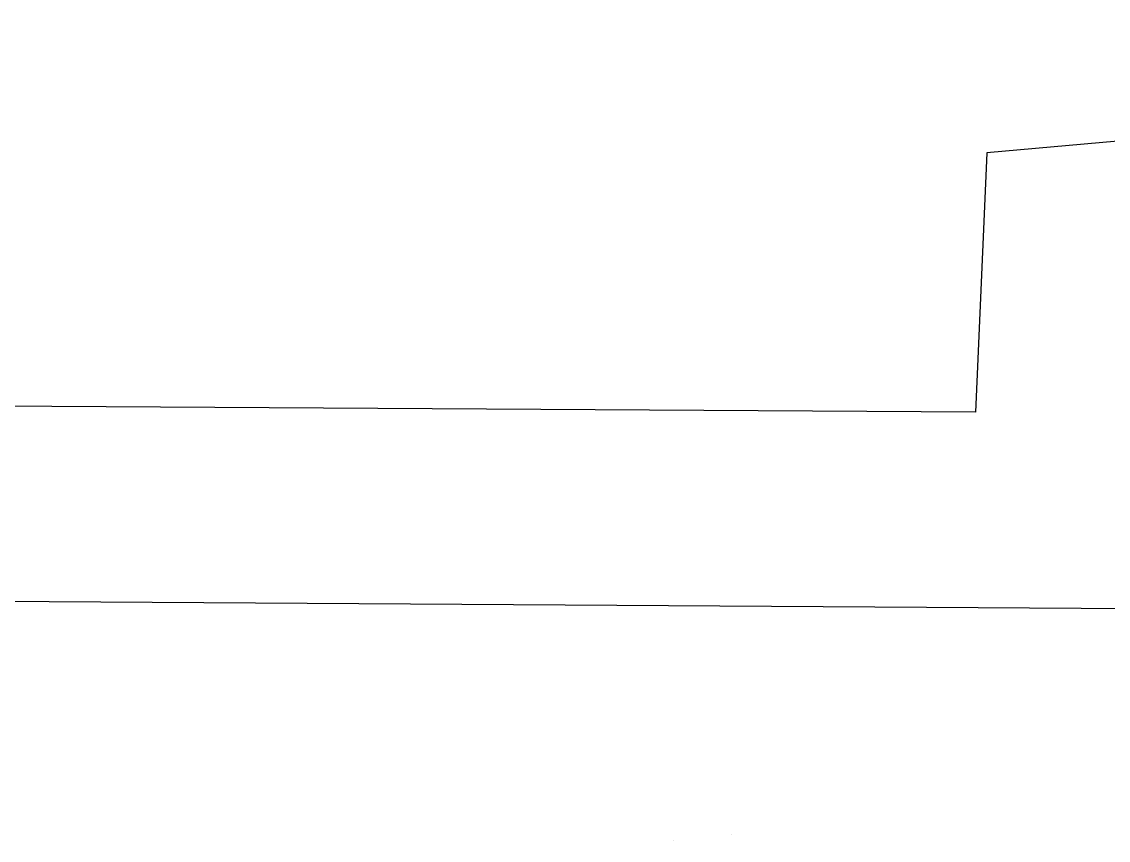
# Model space of a CAD drawing. Header units: millimetres. Extents: x 111 to 1506, y 14 to 566.
# Drawn here: x 249.117 to 251.898, y 205.592 to 207.686 of the extents above; entities that cross this region are included whole.
import ezdxf

# ---------------------------------------------------------------- set-up
doc = ezdxf.new("R2010")
doc.units = ezdxf.units.MM
doc.layers.add('ARBOLES', color=78, linetype='Continuous', lineweight=5)

# ---------------------------------------------------------------- blocks, each defined once
blk = doc.blocks.new('E1E')
at = {"layer": 'ARBOLES', "ltscale": 0.2}
for p, q in [((95.7812, 56.9208), (95.7812, 56.9208)), ((95.6238, 56.8379), (95.6238, 56.8379))]:
    blk.add_line(p, q, dxfattribs=at)

msp = doc.modelspace()

# ---------------------------------------------------------------- linework, layer by layer
for p, q in [((255.41727, 207.68608), (251.58742, 207.35101)), ((251.58742, 207.35101), (251.55807, 206.68683)), ((251.55807, 206.68683), (234.91794, 206.79314)), ((252.03633, 206.18376), (235.5184, 206.28929))]:
    msp.add_line(p, q)

# ---------------------------------------------------------------- block references
at = {"layer": 'ARBOLES', "color": 0, "xscale": 0.8310831642732954, "yscale": 0.8310831642732954, "zscale": 0.8310831642732954, "rotation": 157.9147716791316}
msp.add_blockref('E1E', (342.3338, 219.49741), dxfattribs=at)

doc.saveas('drawing.dxf')
